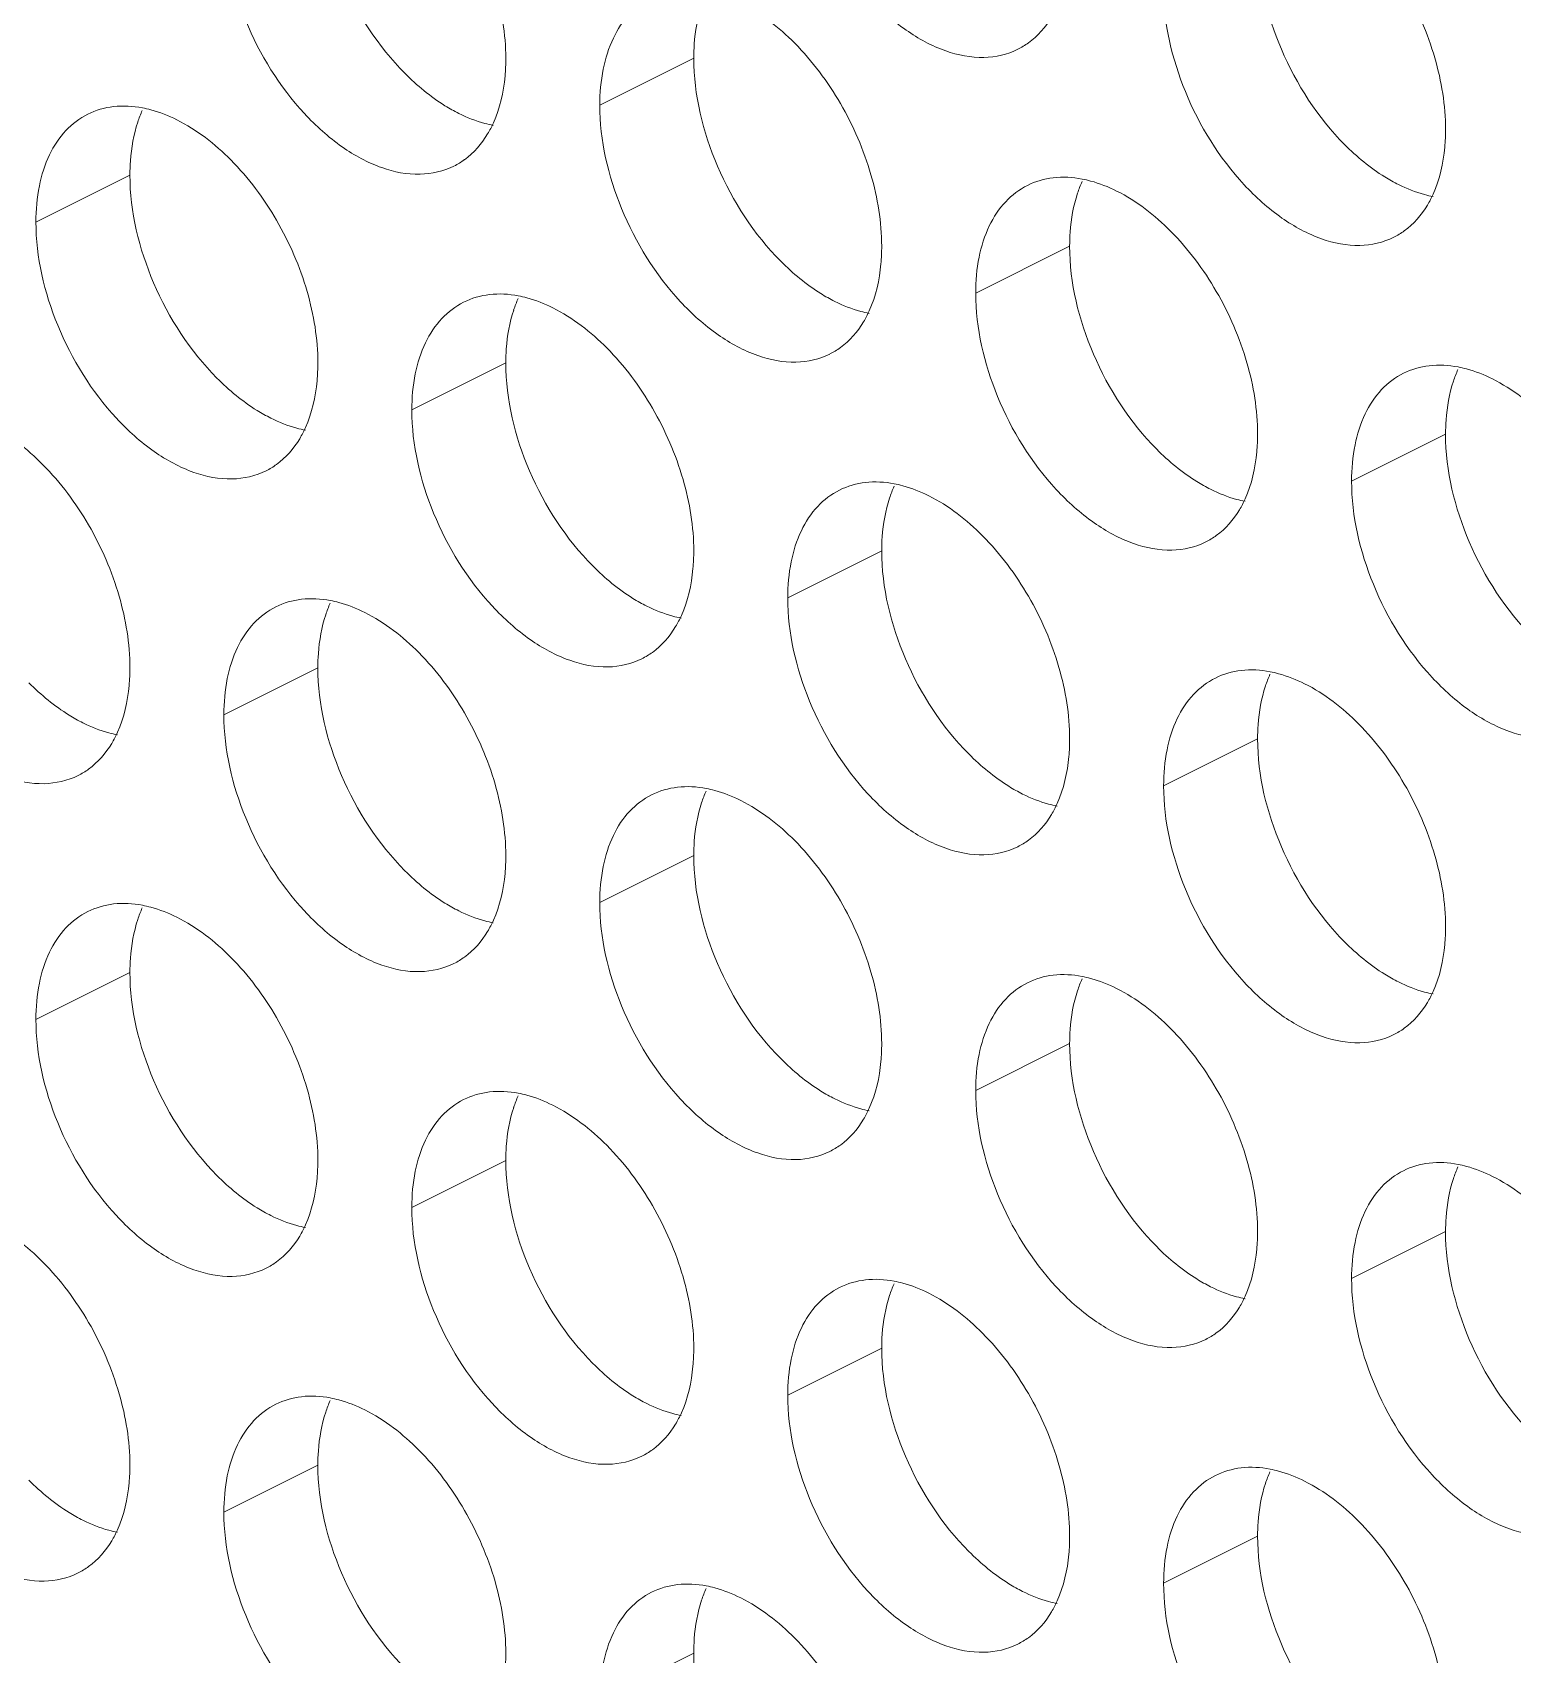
# Model space of a CAD drawing. Header units: millimetres. Extents: x 0 to 2524, y 0 to 1785.
# Drawn here: x 1824.37 to 1833.28, y 891.51 to 901.27 of the extents above; entities that cross this region are included whole.
import ezdxf

# ---------------------------------------------------------------- set-up
doc = ezdxf.new("R2010")
doc.units = ezdxf.units.MM
doc.header["$LTSCALE"] = 0.1
doc.layers.add('标注', color=251, linetype='Continuous', lineweight=9)

msp = doc.modelspace()

# ---------------------------------------------------------------- linework, layer by layer
at = {"layer": '标注'}
for p, q in [((1828.347, 901.1172), (1827.7813, 900.8344)), ((1824.9529, 900.4143), (1824.3872, 900.1314)), ((1830.6097, 899.9858), (1830.0441, 899.703)), ((1827.2156, 899.2829), (1826.6499, 899)), ((1832.8725, 898.8545), (1832.3068, 898.5716)), ((1829.4784, 898.1515), (1828.9127, 897.8687)), ((1826.0843, 897.4486), (1825.5186, 897.1657)), ((1831.7411, 897.0201), (1831.1754, 896.7373)), ((1828.347, 896.3172), (1827.7813, 896.0344)), ((1824.9529, 895.6143), (1824.3872, 895.3314)), ((1830.6097, 895.1858), (1830.0441, 894.903)), ((1827.2156, 894.4829), (1826.6499, 894.2)), ((1832.8725, 894.0545), (1832.3068, 893.7716)), ((1829.4784, 893.3515), (1828.9127, 893.0687)), ((1826.0843, 892.6486), (1825.5186, 892.3657)), ((1831.7411, 892.2201), (1831.1754, 891.9373)), ((1828.347, 891.5172), (1827.7813, 891.2344))]:
    msp.add_line(p, q, dxfattribs=at)
for centre, radius, start, end in [((1830.0954, 901.5767), 0.4532, 296.52559, 305.90341), ((1825.6974, 900.5032), 0.734, 155.87957, 161.78032), ((1826.7013, 900.8738), 0.4532, 296.52559, 305.90341), ((1831.3543, 900.0748), 0.734, 155.87957, 161.78032), ((1832.3582, 900.4453), 0.4532, 296.52559, 305.90341), ((1827.9601, 899.3718), 0.734, 155.87957, 161.78032), ((1828.9641, 899.7424), 0.4532, 296.52559, 305.90341), ((1833.617, 898.9434), 0.734, 155.87957, 161.78032), ((1825.5699, 899.0394), 0.4532, 296.52559, 305.90341), ((1830.2229, 898.2404), 0.734, 155.87957, 161.78032), ((1831.2268, 898.611), 0.4532, 296.52559, 305.90341), ((1826.8288, 897.5375), 0.734, 155.87957, 161.78032), ((1827.8327, 897.9081), 0.4532, 296.52559, 305.90341), ((1832.4856, 897.1091), 0.734, 155.87957, 161.78032), ((1824.4386, 897.2051), 0.4532, 296.52559, 305.90341), ((1829.0915, 896.4061), 0.734, 155.87957, 161.78032), ((1830.0954, 896.7767), 0.4532, 296.52559, 305.90341), ((1825.6974, 895.7032), 0.734, 155.87957, 161.78032), ((1826.7013, 896.0738), 0.4532, 296.52559, 305.90341), ((1831.3543, 895.2748), 0.734, 155.87957, 161.78032), ((1832.3582, 895.6453), 0.4532, 296.52559, 305.90341), ((1827.9601, 894.5718), 0.734, 155.87957, 161.78032), ((1828.9641, 894.9424), 0.4532, 296.52559, 305.90341), ((1833.617, 894.1434), 0.734, 155.87957, 161.78032), ((1825.5699, 894.2394), 0.4532, 296.52559, 305.90341), ((1830.2229, 893.4404), 0.734, 155.87957, 161.78032), ((1831.2268, 893.811), 0.4532, 296.52559, 305.90341), ((1826.8288, 892.7375), 0.734, 155.87957, 161.78032), ((1827.8327, 893.1081), 0.4532, 296.52559, 305.90341), ((1832.4856, 892.3091), 0.734, 155.87957, 161.78032), ((1824.4386, 892.4051), 0.4532, 296.52559, 305.90341), ((1829.0915, 891.6061), 0.734, 155.87957, 161.78032), ((1830.0954, 891.9767), 0.4532, 296.52559, 305.90341)]:
    msp.add_arc(centre, radius, start, end, dxfattribs=at)
for points, knots in [([(1830.2978, 901.1712), (1830.2352, 901.1399), (1830.0853, 901.106), (1829.8475, 901.1537), (1829.6091, 901.2844), (1829.3013, 901.5619), (1829.0153, 902.0246), (1828.9127, 902.457), (1828.9127, 902.6687)], [0, 0, 0, 0, 0.090718, 0.191742, 0.308104, 0.439279, 0.725532, 1, 1, 1, 1]), ([(1826.3671, 902.5807), (1826.4877, 902.5204), (1826.7183, 902.34), (1826.9845, 901.982), (1827.1656, 901.5632), (1827.2156, 901.2621), (1827.2156, 901.1172)], [0, 0, 0, 0, 0.229676, 0.488215, 0.753207, 1, 1, 1, 1]), ([(1826.6081, 901.0265), (1826.4465, 901.1893), (1826.1955, 901.5765), (1826.0843, 902.0271), (1826.0843, 902.2486)], [0, 0, 0, 0, 0.508684, 1, 1, 1, 1]), ([(1832.024, 902.1523), (1832.1446, 902.0919), (1832.3751, 901.9116), (1832.6413, 901.5535), (1832.8225, 901.1348), (1832.8725, 900.8337), (1832.8725, 900.6888)], [0, 0, 0, 0, 0.229676, 0.488215, 0.753207, 1, 1, 1, 1]), ([(1826.9037, 900.4682), (1826.8411, 900.437), (1826.6912, 900.403), (1826.4534, 900.4508), (1826.215, 900.5814), (1825.9072, 900.859), (1825.6212, 901.3217), (1825.5186, 901.7541), (1825.5186, 901.9657)], [0, 0, 0, 0, 0.090718, 0.191742, 0.308104, 0.439279, 0.725532, 1, 1, 1, 1]), ([(1832.2649, 900.5981), (1832.1034, 900.7609), (1831.8524, 901.148), (1831.7411, 901.5986), (1831.7411, 901.8201)], [0, 0, 0, 0, 0.508684, 1, 1, 1, 1]), ([(1827.7813, 900.8344), (1827.7813, 900.9072), (1827.7933, 901.0461), (1827.8524, 901.2363), (1827.9517, 901.3885), (1828.0443, 901.4589), (1828.0932, 901.4833)], [0, 0, 0, 0, 0.289235, 0.54966, 0.782932, 1, 1, 1, 1]), ([(1828.6298, 901.4493), (1828.7505, 901.389), (1828.981, 901.2086), (1829.2472, 900.8506), (1829.4284, 900.4319), (1829.4784, 900.1308), (1829.4784, 899.9858)], [0, 0, 0, 0, 0.229676, 0.488215, 0.753207, 1, 1, 1, 1]), ([(1832.5606, 900.0398), (1832.498, 900.0086), (1832.348, 899.9746), (1832.1103, 900.0224), (1831.8718, 900.153), (1831.5641, 900.4305), (1831.278, 900.8932), (1831.1754, 901.3257), (1831.1754, 901.5373)], [0, 0, 0, 0, 0.090718, 0.191742, 0.308104, 0.439279, 0.725532, 1, 1, 1, 1]), ([(1828.347, 901.1172), (1828.347, 901.1456), (1828.3507, 901.2531), (1828.3695, 901.3605), (1828.3943, 901.4356)], [0, 0, 0, 0, 0.264225, 1, 1, 1, 1]), ([(1830.5351, 901.4313), (1830.5248, 901.4084), (1830.4816, 901.3244), (1830.4174, 901.2503), (1830.3612, 901.2096)], [0, 0, 0, 0, 0.265525, 1, 1, 1, 1]), ([(1827.2156, 901.1172), (1827.2156, 901.0816), (1827.2099, 900.9493), (1827.1807, 900.8167), (1827.141, 900.7283)], [0, 0, 0, 0, 0.268874, 1, 1, 1, 1]), ([(1828.8708, 899.8952), (1828.7092, 900.0579), (1828.4582, 900.4451), (1828.347, 900.8957), (1828.347, 901.1172)], [0, 0, 0, 0, 0.508684, 1, 1, 1, 1]), ([(1826.9328, 900.7851), (1826.9044, 900.7993), (1826.7864, 900.8658), (1826.6809, 900.9531), (1826.6081, 901.0265)], [0, 0, 0, 0, 0.235002, 1, 1, 1, 1]), ([(1824.3872, 900.1314), (1824.3872, 900.2043), (1824.3992, 900.3432), (1824.4582, 900.5334), (1824.5576, 900.6856), (1824.6502, 900.756), (1824.6991, 900.7804)], [0, 0, 0, 0, 0.289235, 0.54966, 0.782932, 1, 1, 1, 1]), ([(1824.6991, 900.7804), (1824.7474, 900.8045), (1824.8575, 900.8363), (1824.9712, 900.8294), (1825.028, 900.8186)], [0, 0, 0, 0, 0.482538, 1, 1, 1, 1]), ([(1825.028, 900.8186), (1825.0453, 900.8153), (1825.1168, 900.7987), (1825.1857, 900.7714), (1825.2357, 900.7464)], [0, 0, 0, 0, 0.238696, 1, 1, 1, 1]), ([(1827.1405, 900.7129), (1827.1233, 900.7162), (1827.0517, 900.7328), (1826.9828, 900.7601), (1826.9328, 900.7851)], [0, 0, 0, 0, 0.238696, 1, 1, 1, 1]), ([(1829.1665, 899.3368), (1829.1039, 899.3056), (1828.9539, 899.2716), (1828.7161, 899.3194), (1828.4777, 899.45), (1828.1699, 899.7276), (1827.8839, 900.1903), (1827.7813, 900.6227), (1827.7813, 900.8344)], [0, 0, 0, 0, 0.090718, 0.191742, 0.308104, 0.439279, 0.725532, 1, 1, 1, 1]), ([(1824.9529, 900.4143), (1824.9529, 900.4427), (1824.9566, 900.5501), (1824.9754, 900.6575), (1825.0002, 900.7327)], [0, 0, 0, 0, 0.264225, 1, 1, 1, 1]), ([(1825.2357, 900.7464), (1825.3564, 900.6861), (1825.5869, 900.5057), (1825.8531, 900.1476), (1826.0342, 899.7289), (1826.0843, 899.4278), (1826.0843, 899.2829)], [0, 0, 0, 0, 0.229676, 0.488215, 0.753207, 1, 1, 1, 1]), ([(1827.141, 900.7283), (1827.1307, 900.7054), (1827.0875, 900.6215), (1827.0233, 900.5473), (1826.9671, 900.5066)], [0, 0, 0, 0, 0.265525, 1, 1, 1, 1]), ([(1832.8725, 900.6888), (1832.8725, 900.6531), (1832.8668, 900.5209), (1832.8376, 900.3883), (1832.7979, 900.2999)], [0, 0, 0, 0, 0.268874, 1, 1, 1, 1]), ([(1832.5896, 900.3567), (1832.5612, 900.3709), (1832.4433, 900.4374), (1832.3378, 900.5247), (1832.2649, 900.5981)], [0, 0, 0, 0, 0.235002, 1, 1, 1, 1]), ([(1825.4767, 899.1922), (1825.3151, 899.355), (1825.0641, 899.7422), (1824.9529, 900.1927), (1824.9529, 900.4143)], [0, 0, 0, 0, 0.508684, 1, 1, 1, 1]), ([(1830.356, 900.352), (1830.4043, 900.3761), (1830.5144, 900.4078), (1830.628, 900.401), (1830.6849, 900.3901)], [0, 0, 0, 0, 0.482538, 1, 1, 1, 1]), ([(1830.6849, 900.3901), (1830.7021, 900.3868), (1830.7737, 900.3702), (1830.8426, 900.343), (1830.8926, 900.318)], [0, 0, 0, 0, 0.238696, 1, 1, 1, 1]), ([(1830.0441, 899.703), (1830.0441, 899.7758), (1830.0561, 899.9148), (1830.1151, 900.1049), (1830.2145, 900.2572), (1830.307, 900.3276), (1830.356, 900.352)], [0, 0, 0, 0, 0.289235, 0.54966, 0.782932, 1, 1, 1, 1]), ([(1830.6097, 899.9858), (1830.6097, 900.0142), (1830.6134, 900.1217), (1830.6322, 900.2291), (1830.6571, 900.3042)], [0, 0, 0, 0, 0.264225, 1, 1, 1, 1]), ([(1830.8926, 900.318), (1831.0132, 900.2576), (1831.2438, 900.0773), (1831.51, 899.7192), (1831.6911, 899.3005), (1831.7411, 898.9994), (1831.7411, 898.8545)], [0, 0, 0, 0, 0.229676, 0.488215, 0.753207, 1, 1, 1, 1]), ([(1832.7973, 900.2845), (1832.7801, 900.2878), (1832.7085, 900.3044), (1832.6396, 900.3317), (1832.5896, 900.3567)], [0, 0, 0, 0, 0.238696, 1, 1, 1, 1]), ([(1832.7979, 900.2999), (1832.7876, 900.277), (1832.7443, 900.193), (1832.6802, 900.1189), (1832.624, 900.0782)], [0, 0, 0, 0, 0.265525, 1, 1, 1, 1]), ([(1825.7724, 898.6339), (1825.7098, 898.6027), (1825.5598, 898.5687), (1825.322, 898.6165), (1825.0836, 898.7471), (1824.7758, 899.0247), (1824.4898, 899.4874), (1824.3872, 899.9198), (1824.3872, 900.1314)], [0, 0, 0, 0, 0.090718, 0.191742, 0.308104, 0.439279, 0.725532, 1, 1, 1, 1]), ([(1829.4784, 899.9858), (1829.4784, 899.9502), (1829.4727, 899.818), (1829.4435, 899.6853), (1829.4037, 899.597)], [0, 0, 0, 0, 0.268874, 1, 1, 1, 1]), ([(1831.1336, 898.7638), (1830.972, 898.9266), (1830.721, 899.3137), (1830.6097, 899.7643), (1830.6097, 899.9858)], [0, 0, 0, 0, 0.508684, 1, 1, 1, 1]), ([(1829.1955, 899.6537), (1829.1671, 899.6679), (1829.0492, 899.7344), (1828.9437, 899.8218), (1828.8708, 899.8952)], [0, 0, 0, 0, 0.235002, 1, 1, 1, 1]), ([(1826.9618, 899.649), (1827.0102, 899.6731), (1827.1202, 899.7049), (1827.2339, 899.6981), (1827.2908, 899.6872)], [0, 0, 0, 0, 0.482538, 1, 1, 1, 1]), ([(1827.2908, 899.6872), (1827.308, 899.6839), (1827.3796, 899.6673), (1827.4485, 899.64), (1827.4985, 899.615)], [0, 0, 0, 0, 0.238696, 1, 1, 1, 1]), ([(1831.4292, 898.2055), (1831.3666, 898.1742), (1831.2167, 898.1403), (1830.9789, 898.188), (1830.7405, 898.3187), (1830.4327, 898.5962), (1830.1467, 899.0589), (1830.0441, 899.4913), (1830.0441, 899.703)], [0, 0, 0, 0, 0.090718, 0.191742, 0.308104, 0.439279, 0.725532, 1, 1, 1, 1]), ([(1826.6499, 899), (1826.6499, 899.0729), (1826.662, 899.2118), (1826.721, 899.402), (1826.8204, 899.5542), (1826.9129, 899.6246), (1826.9618, 899.649)], [0, 0, 0, 0, 0.289235, 0.54966, 0.782932, 1, 1, 1, 1]), ([(1827.2156, 899.2829), (1827.2156, 899.3113), (1827.2193, 899.4188), (1827.2381, 899.5262), (1827.263, 899.6013)], [0, 0, 0, 0, 0.264225, 1, 1, 1, 1]), ([(1827.4985, 899.615), (1827.6191, 899.5547), (1827.8497, 899.3743), (1828.1159, 899.0163), (1828.297, 898.5975), (1828.347, 898.2965), (1828.347, 898.1515)], [0, 0, 0, 0, 0.229676, 0.488215, 0.753207, 1, 1, 1, 1]), ([(1829.4032, 899.5815), (1829.386, 899.5848), (1829.3144, 899.6014), (1829.2455, 899.6287), (1829.1955, 899.6537)], [0, 0, 0, 0, 0.238696, 1, 1, 1, 1]), ([(1829.4037, 899.597), (1829.3935, 899.5741), (1829.3502, 899.4901), (1829.2861, 899.416), (1829.2298, 899.3752)], [0, 0, 0, 0, 0.265525, 1, 1, 1, 1]), ([(1826.0843, 899.2829), (1826.0843, 899.2473), (1826.0786, 899.115), (1826.0493, 898.9824), (1826.0096, 898.894)], [0, 0, 0, 0, 0.268874, 1, 1, 1, 1]), ([(1827.7394, 898.0609), (1827.5779, 898.2236), (1827.3269, 898.6108), (1827.2156, 899.0614), (1827.2156, 899.2829)], [0, 0, 0, 0, 0.508684, 1, 1, 1, 1]), ([(1832.3068, 898.5716), (1832.3068, 898.6445), (1832.3188, 898.7834), (1832.3778, 898.9736), (1832.4772, 899.1258), (1832.5698, 899.1962), (1832.6187, 899.2206)], [0, 0, 0, 0, 0.289235, 0.54966, 0.782932, 1, 1, 1, 1]), ([(1832.6187, 899.2206), (1832.667, 899.2447), (1832.7771, 899.2765), (1832.8908, 899.2696), (1832.9476, 899.2588)], [0, 0, 0, 0, 0.482538, 1, 1, 1, 1]), ([(1832.9476, 899.2588), (1832.9648, 899.2555), (1833.0364, 899.2389), (1833.1053, 899.2116), (1833.1553, 899.1866)], [0, 0, 0, 0, 0.238696, 1, 1, 1, 1]), ([(1825.8014, 898.9508), (1825.773, 898.965), (1825.6551, 899.0315), (1825.5496, 899.1188), (1825.4767, 899.1922)], [0, 0, 0, 0, 0.235002, 1, 1, 1, 1]), ([(1832.8725, 898.8545), (1832.8725, 898.8829), (1832.8762, 898.9903), (1832.895, 899.0977), (1832.9198, 899.1729)], [0, 0, 0, 0, 0.264225, 1, 1, 1, 1]), ([(1833.1553, 899.1866), (1833.276, 899.1263), (1833.5065, 898.9459), (1833.7727, 898.5878), (1833.9538, 898.1691), (1834.0039, 897.868), (1834.0039, 897.7231)], [0, 0, 0, 0, 0.229676, 0.488215, 0.753207, 1, 1, 1, 1]), ([(1824.1044, 898.9121), (1824.225, 898.8517), (1824.4555, 898.6714), (1824.7217, 898.3133), (1824.9029, 897.8946), (1824.9529, 897.5935), (1824.9529, 897.4486)], [0, 0, 0, 0, 0.229676, 0.488215, 0.753207, 1, 1, 1, 1]), ([(1826.0091, 898.8786), (1825.9919, 898.8819), (1825.9203, 898.8985), (1825.8514, 898.9258), (1825.8014, 898.9508)], [0, 0, 0, 0, 0.238696, 1, 1, 1, 1]), ([(1828.0351, 897.5025), (1827.9725, 897.4713), (1827.8226, 897.4373), (1827.5848, 897.4851), (1827.3464, 897.6157), (1827.0386, 897.8933), (1826.7525, 898.356), (1826.6499, 898.7884), (1826.6499, 899)], [0, 0, 0, 0, 0.090718, 0.191742, 0.308104, 0.439279, 0.725532, 1, 1, 1, 1]), ([(1826.0096, 898.894), (1825.9994, 898.8711), (1825.9561, 898.7871), (1825.892, 898.713), (1825.8357, 898.6723)], [0, 0, 0, 0, 0.265525, 1, 1, 1, 1]), ([(1831.7411, 898.8545), (1831.7411, 898.8188), (1831.7354, 898.6866), (1831.7062, 898.554), (1831.6665, 898.4656)], [0, 0, 0, 0, 0.268874, 1, 1, 1, 1]), ([(1833.3963, 897.6324), (1833.2347, 897.7952), (1832.9837, 898.1824), (1832.8725, 898.6329), (1832.8725, 898.8545)], [0, 0, 0, 0, 0.508684, 1, 1, 1, 1]), ([(1831.4583, 898.5223), (1831.4298, 898.5365), (1831.3119, 898.6031), (1831.2064, 898.6904), (1831.1336, 898.7638)], [0, 0, 0, 0, 0.235002, 1, 1, 1, 1]), ([(1828.9127, 897.8687), (1828.9127, 897.9415), (1828.9247, 898.0805), (1828.9837, 898.2706), (1829.0831, 898.4228), (1829.1757, 898.4933), (1829.2246, 898.5177)], [0, 0, 0, 0, 0.289235, 0.54966, 0.782932, 1, 1, 1, 1]), ([(1829.2246, 898.5177), (1829.2729, 898.5418), (1829.383, 898.5735), (1829.4966, 898.5667), (1829.5535, 898.5558)], [0, 0, 0, 0, 0.482538, 1, 1, 1, 1]), ([(1829.5535, 898.5558), (1829.5707, 898.5525), (1829.6423, 898.5359), (1829.7112, 898.5086), (1829.7612, 898.4836)], [0, 0, 0, 0, 0.238696, 1, 1, 1, 1]), ([(1831.666, 898.4502), (1831.6487, 898.4534), (1831.5772, 898.4701), (1831.5083, 898.4973), (1831.4583, 898.5223)], [0, 0, 0, 0, 0.238696, 1, 1, 1, 1]), ([(1833.692, 897.0741), (1833.6294, 897.0429), (1833.4794, 897.0089), (1833.2416, 897.0567), (1833.0032, 897.1873), (1832.6954, 897.4649), (1832.4094, 897.9276), (1832.3068, 898.36), (1832.3068, 898.5716)], [0, 0, 0, 0, 0.090718, 0.191742, 0.308104, 0.439279, 0.725532, 1, 1, 1, 1]), ([(1829.4784, 898.1515), (1829.4784, 898.1799), (1829.4821, 898.2874), (1829.5009, 898.3948), (1829.5257, 898.4699)], [0, 0, 0, 0, 0.264225, 1, 1, 1, 1]), ([(1829.7612, 898.4836), (1829.8819, 898.4233), (1830.1124, 898.243), (1830.3786, 897.8849), (1830.5597, 897.4662), (1830.6097, 897.1651), (1830.6097, 897.0201)], [0, 0, 0, 0, 0.229676, 0.488215, 0.753207, 1, 1, 1, 1]), ([(1831.6665, 898.4656), (1831.6562, 898.4427), (1831.6129, 898.3587), (1831.5488, 898.2846), (1831.4926, 898.2439)], [0, 0, 0, 0, 0.265525, 1, 1, 1, 1]), ([(1824.641, 896.7996), (1824.5784, 896.7684), (1824.4285, 896.7344), (1824.1907, 896.7822), (1823.9522, 896.9128), (1823.6445, 897.1903), (1823.3584, 897.653), (1823.2558, 898.0854), (1823.2558, 898.2971)], [0, 0, 0, 0, 0.090718, 0.191742, 0.308104, 0.439279, 0.725532, 1, 1, 1, 1]), ([(1828.347, 898.1515), (1828.347, 898.1159), (1828.3413, 897.9836), (1828.3121, 897.851), (1828.2724, 897.7626)], [0, 0, 0, 0, 0.268874, 1, 1, 1, 1]), ([(1830.0022, 896.9295), (1829.8406, 897.0923), (1829.5896, 897.4794), (1829.4784, 897.93), (1829.4784, 898.1515)], [0, 0, 0, 0, 0.508684, 1, 1, 1, 1]), ([(1828.0642, 897.8194), (1828.0357, 897.8336), (1827.9178, 897.9001), (1827.8123, 897.9874), (1827.7394, 898.0609)], [0, 0, 0, 0, 0.235002, 1, 1, 1, 1]), ([(1825.8305, 897.8147), (1825.8788, 897.8388), (1825.9889, 897.8706), (1826.1025, 897.8638), (1826.1594, 897.8529)], [0, 0, 0, 0, 0.482538, 1, 1, 1, 1]), ([(1826.1594, 897.8529), (1826.1766, 897.8496), (1826.2482, 897.833), (1826.3171, 897.8057), (1826.3671, 897.7807)], [0, 0, 0, 0, 0.238696, 1, 1, 1, 1]), ([(1830.2978, 896.3712), (1830.2352, 896.3399), (1830.0853, 896.306), (1829.8475, 896.3537), (1829.6091, 896.4844), (1829.3013, 896.7619), (1829.0153, 897.2246), (1828.9127, 897.657), (1828.9127, 897.8687)], [0, 0, 0, 0, 0.090718, 0.191742, 0.308104, 0.439279, 0.725532, 1, 1, 1, 1]), ([(1825.5186, 897.1657), (1825.5186, 897.2386), (1825.5306, 897.3775), (1825.5896, 897.5677), (1825.689, 897.7199), (1825.7815, 897.7903), (1825.8305, 897.8147)], [0, 0, 0, 0, 0.289235, 0.54966, 0.782932, 1, 1, 1, 1]), ([(1826.0843, 897.4486), (1826.0843, 897.477), (1826.088, 897.5844), (1826.1068, 897.6919), (1826.1316, 897.767)], [0, 0, 0, 0, 0.264225, 1, 1, 1, 1]), ([(1826.3671, 897.7807), (1826.4877, 897.7204), (1826.7183, 897.54), (1826.9845, 897.182), (1827.1656, 896.7632), (1827.2156, 896.4621), (1827.2156, 896.3172)], [0, 0, 0, 0, 0.229676, 0.488215, 0.753207, 1, 1, 1, 1]), ([(1828.2719, 897.7472), (1828.2546, 897.7505), (1828.1831, 897.7671), (1828.1142, 897.7944), (1828.0642, 897.8194)], [0, 0, 0, 0, 0.238696, 1, 1, 1, 1]), ([(1828.2724, 897.7626), (1828.2621, 897.7398), (1828.2188, 897.6558), (1828.1547, 897.5816), (1828.0985, 897.5409)], [0, 0, 0, 0, 0.265525, 1, 1, 1, 1]), ([(1824.9529, 897.4486), (1824.9529, 897.4129), (1824.9472, 897.2807), (1824.918, 897.1481), (1824.8783, 897.0597)], [0, 0, 0, 0, 0.268874, 1, 1, 1, 1]), ([(1826.6081, 896.2265), (1826.4465, 896.3893), (1826.1955, 896.7765), (1826.0843, 897.2271), (1826.0843, 897.4486)], [0, 0, 0, 0, 0.508684, 1, 1, 1, 1]), ([(1824.67, 897.1164), (1824.6416, 897.1307), (1824.5237, 897.1972), (1824.4182, 897.2845), (1824.3453, 897.3579)], [0, 0, 0, 0, 0.235002, 1, 1, 1, 1]), ([(1831.1754, 896.7373), (1831.1754, 896.8102), (1831.1874, 896.9491), (1831.2465, 897.1393), (1831.3458, 897.2915), (1831.4384, 897.3619), (1831.4873, 897.3863)], [0, 0, 0, 0, 0.289235, 0.54966, 0.782932, 1, 1, 1, 1]), ([(1831.4873, 897.3863), (1831.5356, 897.4104), (1831.6457, 897.4421), (1831.7594, 897.4353), (1831.8163, 897.4245)], [0, 0, 0, 0, 0.482538, 1, 1, 1, 1]), ([(1831.8163, 897.4245), (1831.8335, 897.4212), (1831.905, 897.4045), (1831.974, 897.3773), (1832.024, 897.3523)], [0, 0, 0, 0, 0.238696, 1, 1, 1, 1]), ([(1832.024, 897.3523), (1832.1446, 897.2919), (1832.3751, 897.1116), (1832.6413, 896.7535), (1832.8225, 896.3348), (1832.8725, 896.0337), (1832.8725, 895.8888)], [0, 0, 0, 0, 0.229676, 0.488215, 0.753207, 1, 1, 1, 1]), ([(1831.7411, 897.0201), (1831.7411, 897.0486), (1831.7448, 897.156), (1831.7636, 897.2634), (1831.7884, 897.3386)], [0, 0, 0, 0, 0.264225, 1, 1, 1, 1]), ([(1826.9037, 895.6682), (1826.8411, 895.637), (1826.6912, 895.603), (1826.4534, 895.6508), (1826.215, 895.7814), (1825.9072, 896.059), (1825.6212, 896.5217), (1825.5186, 896.9541), (1825.5186, 897.1657)], [0, 0, 0, 0, 0.090718, 0.191742, 0.308104, 0.439279, 0.725532, 1, 1, 1, 1]), ([(1824.8777, 897.0443), (1824.8605, 897.0476), (1824.789, 897.0642), (1824.72, 897.0914), (1824.67, 897.1164)], [0, 0, 0, 0, 0.238696, 1, 1, 1, 1]), ([(1824.8783, 897.0597), (1824.868, 897.0368), (1824.8247, 896.9528), (1824.7606, 896.8787), (1824.7044, 896.838)], [0, 0, 0, 0, 0.265525, 1, 1, 1, 1]), ([(1830.6097, 897.0201), (1830.6097, 896.9845), (1830.6041, 896.8523), (1830.5748, 896.7196), (1830.5351, 896.6313)], [0, 0, 0, 0, 0.268874, 1, 1, 1, 1]), ([(1832.2649, 895.7981), (1832.1034, 895.9609), (1831.8524, 896.348), (1831.7411, 896.7986), (1831.7411, 897.0201)], [0, 0, 0, 0, 0.508684, 1, 1, 1, 1]), ([(1830.3269, 896.688), (1830.2985, 896.7022), (1830.1806, 896.7687), (1830.0751, 896.8561), (1830.0022, 896.9295)], [0, 0, 0, 0, 0.235002, 1, 1, 1, 1]), ([(1827.7813, 896.0344), (1827.7813, 896.1072), (1827.7933, 896.2461), (1827.8524, 896.4363), (1827.9517, 896.5885), (1828.0443, 896.6589), (1828.0932, 896.6833)], [0, 0, 0, 0, 0.289235, 0.54966, 0.782932, 1, 1, 1, 1]), ([(1828.0932, 896.6833), (1828.1415, 896.7074), (1828.2516, 896.7392), (1828.3653, 896.7324), (1828.4221, 896.7215)], [0, 0, 0, 0, 0.482538, 1, 1, 1, 1]), ([(1828.4221, 896.7215), (1828.4394, 896.7182), (1828.5109, 896.7016), (1828.5798, 896.6743), (1828.6298, 896.6493)], [0, 0, 0, 0, 0.238696, 1, 1, 1, 1]), ([(1830.5346, 896.6158), (1830.5174, 896.6191), (1830.4458, 896.6358), (1830.3769, 896.663), (1830.3269, 896.688)], [0, 0, 0, 0, 0.238696, 1, 1, 1, 1]), ([(1832.5606, 895.2398), (1832.498, 895.2086), (1832.348, 895.1746), (1832.1103, 895.2224), (1831.8718, 895.353), (1831.5641, 895.6305), (1831.278, 896.0932), (1831.1754, 896.5257), (1831.1754, 896.7373)], [0, 0, 0, 0, 0.090718, 0.191742, 0.308104, 0.439279, 0.725532, 1, 1, 1, 1]), ([(1828.347, 896.3172), (1828.347, 896.3456), (1828.3507, 896.4531), (1828.3695, 896.5605), (1828.3943, 896.6356)], [0, 0, 0, 0, 0.264225, 1, 1, 1, 1]), ([(1828.6298, 896.6493), (1828.7505, 896.589), (1828.981, 896.4086), (1829.2472, 896.0506), (1829.4284, 895.6319), (1829.4784, 895.3308), (1829.4784, 895.1858)], [0, 0, 0, 0, 0.229676, 0.488215, 0.753207, 1, 1, 1, 1]), ([(1830.5351, 896.6313), (1830.5248, 896.6084), (1830.4816, 896.5244), (1830.4174, 896.4503), (1830.3612, 896.4096)], [0, 0, 0, 0, 0.265525, 1, 1, 1, 1]), ([(1827.2156, 896.3172), (1827.2156, 896.2816), (1827.2099, 896.1493), (1827.1807, 896.0167), (1827.141, 895.9283)], [0, 0, 0, 0, 0.268874, 1, 1, 1, 1]), ([(1828.8708, 895.0952), (1828.7092, 895.2579), (1828.4582, 895.6451), (1828.347, 896.0957), (1828.347, 896.3172)], [0, 0, 0, 0, 0.508684, 1, 1, 1, 1]), ([(1826.9328, 895.9851), (1826.9044, 895.9993), (1826.7864, 896.0658), (1826.6809, 896.1531), (1826.6081, 896.2265)], [0, 0, 0, 0, 0.235002, 1, 1, 1, 1]), ([(1824.3872, 895.3314), (1824.3872, 895.4043), (1824.3992, 895.5432), (1824.4582, 895.7334), (1824.5576, 895.8856), (1824.6502, 895.956), (1824.6991, 895.9804)], [0, 0, 0, 0, 0.289235, 0.54966, 0.782932, 1, 1, 1, 1]), ([(1824.6991, 895.9804), (1824.7474, 896.0045), (1824.8575, 896.0363), (1824.9712, 896.0294), (1825.028, 896.0186)], [0, 0, 0, 0, 0.482538, 1, 1, 1, 1]), ([(1825.028, 896.0186), (1825.0453, 896.0153), (1825.1168, 895.9987), (1825.1857, 895.9714), (1825.2357, 895.9464)], [0, 0, 0, 0, 0.238696, 1, 1, 1, 1]), ([(1827.1405, 895.9129), (1827.1233, 895.9162), (1827.0517, 895.9328), (1826.9828, 895.9601), (1826.9328, 895.9851)], [0, 0, 0, 0, 0.238696, 1, 1, 1, 1]), ([(1829.1665, 894.5368), (1829.1039, 894.5056), (1828.9539, 894.4716), (1828.7161, 894.5194), (1828.4777, 894.65), (1828.1699, 894.9276), (1827.8839, 895.3903), (1827.7813, 895.8227), (1827.7813, 896.0344)], [0, 0, 0, 0, 0.090718, 0.191742, 0.308104, 0.439279, 0.725532, 1, 1, 1, 1]), ([(1824.9529, 895.6143), (1824.9529, 895.6427), (1824.9566, 895.7501), (1824.9754, 895.8575), (1825.0002, 895.9327)], [0, 0, 0, 0, 0.264225, 1, 1, 1, 1]), ([(1825.2357, 895.9464), (1825.3564, 895.8861), (1825.5869, 895.7057), (1825.8531, 895.3476), (1826.0342, 894.9289), (1826.0843, 894.6278), (1826.0843, 894.4829)], [0, 0, 0, 0, 0.229676, 0.488215, 0.753207, 1, 1, 1, 1]), ([(1827.141, 895.9283), (1827.1307, 895.9054), (1827.0875, 895.8215), (1827.0233, 895.7473), (1826.9671, 895.7066)], [0, 0, 0, 0, 0.265525, 1, 1, 1, 1]), ([(1832.8725, 895.8888), (1832.8725, 895.8531), (1832.8668, 895.7209), (1832.8376, 895.5883), (1832.7979, 895.4999)], [0, 0, 0, 0, 0.268874, 1, 1, 1, 1]), ([(1832.5896, 895.5567), (1832.5612, 895.5709), (1832.4433, 895.6374), (1832.3378, 895.7247), (1832.2649, 895.7981)], [0, 0, 0, 0, 0.235002, 1, 1, 1, 1]), ([(1825.4767, 894.3922), (1825.3151, 894.555), (1825.0641, 894.9422), (1824.9529, 895.3927), (1824.9529, 895.6143)], [0, 0, 0, 0, 0.508684, 1, 1, 1, 1]), ([(1830.356, 895.552), (1830.4043, 895.5761), (1830.5144, 895.6078), (1830.628, 895.601), (1830.6849, 895.5901)], [0, 0, 0, 0, 0.482538, 1, 1, 1, 1]), ([(1830.6849, 895.5901), (1830.7021, 895.5868), (1830.7737, 895.5702), (1830.8426, 895.543), (1830.8926, 895.518)], [0, 0, 0, 0, 0.238696, 1, 1, 1, 1]), ([(1830.0441, 894.903), (1830.0441, 894.9758), (1830.0561, 895.1148), (1830.1151, 895.3049), (1830.2145, 895.4572), (1830.307, 895.5276), (1830.356, 895.552)], [0, 0, 0, 0, 0.289235, 0.54966, 0.782932, 1, 1, 1, 1]), ([(1830.6097, 895.1858), (1830.6097, 895.2142), (1830.6134, 895.3217), (1830.6322, 895.4291), (1830.6571, 895.5042)], [0, 0, 0, 0, 0.264225, 1, 1, 1, 1]), ([(1830.8926, 895.518), (1831.0132, 895.4576), (1831.2438, 895.2773), (1831.51, 894.9192), (1831.6911, 894.5005), (1831.7411, 894.1994), (1831.7411, 894.0545)], [0, 0, 0, 0, 0.229676, 0.488215, 0.753207, 1, 1, 1, 1]), ([(1832.7973, 895.4845), (1832.7801, 895.4878), (1832.7085, 895.5044), (1832.6396, 895.5317), (1832.5896, 895.5567)], [0, 0, 0, 0, 0.238696, 1, 1, 1, 1]), ([(1832.7979, 895.4999), (1832.7876, 895.477), (1832.7443, 895.393), (1832.6802, 895.3189), (1832.624, 895.2782)], [0, 0, 0, 0, 0.265525, 1, 1, 1, 1]), ([(1825.7724, 893.8339), (1825.7098, 893.8027), (1825.5598, 893.7687), (1825.322, 893.8165), (1825.0836, 893.9471), (1824.7758, 894.2247), (1824.4898, 894.6874), (1824.3872, 895.1198), (1824.3872, 895.3314)], [0, 0, 0, 0, 0.090718, 0.191742, 0.308104, 0.439279, 0.725532, 1, 1, 1, 1]), ([(1829.4784, 895.1858), (1829.4784, 895.1502), (1829.4727, 895.018), (1829.4435, 894.8853), (1829.4037, 894.797)], [0, 0, 0, 0, 0.268874, 1, 1, 1, 1]), ([(1831.1336, 893.9638), (1830.972, 894.1266), (1830.721, 894.5137), (1830.6097, 894.9643), (1830.6097, 895.1858)], [0, 0, 0, 0, 0.508684, 1, 1, 1, 1]), ([(1829.1955, 894.8537), (1829.1671, 894.8679), (1829.0492, 894.9344), (1828.9437, 895.0218), (1828.8708, 895.0952)], [0, 0, 0, 0, 0.235002, 1, 1, 1, 1]), ([(1831.4292, 893.4055), (1831.3666, 893.3742), (1831.2167, 893.3403), (1830.9789, 893.388), (1830.7405, 893.5187), (1830.4327, 893.7962), (1830.1467, 894.2589), (1830.0441, 894.6913), (1830.0441, 894.903)], [0, 0, 0, 0, 0.090718, 0.191742, 0.308104, 0.439279, 0.725532, 1, 1, 1, 1]), ([(1826.6499, 894.2), (1826.6499, 894.2729), (1826.662, 894.4118), (1826.721, 894.602), (1826.8204, 894.7542), (1826.9129, 894.8246), (1826.9618, 894.849)], [0, 0, 0, 0, 0.289235, 0.54966, 0.782932, 1, 1, 1, 1]), ([(1826.9618, 894.849), (1827.0102, 894.8731), (1827.1202, 894.9049), (1827.2339, 894.8981), (1827.2908, 894.8872)], [0, 0, 0, 0, 0.482538, 1, 1, 1, 1]), ([(1827.2908, 894.8872), (1827.308, 894.8839), (1827.3796, 894.8673), (1827.4485, 894.84), (1827.4985, 894.815)], [0, 0, 0, 0, 0.238696, 1, 1, 1, 1]), ([(1827.4985, 894.815), (1827.6191, 894.7547), (1827.8497, 894.5743), (1828.1159, 894.2163), (1828.297, 893.7975), (1828.347, 893.4965), (1828.347, 893.3515)], [0, 0, 0, 0, 0.229676, 0.488215, 0.753207, 1, 1, 1, 1]), ([(1829.4032, 894.7815), (1829.386, 894.7848), (1829.3144, 894.8014), (1829.2455, 894.8287), (1829.1955, 894.8537)], [0, 0, 0, 0, 0.238696, 1, 1, 1, 1]), ([(1827.2156, 894.4829), (1827.2156, 894.5113), (1827.2193, 894.6188), (1827.2381, 894.7262), (1827.263, 894.8013)], [0, 0, 0, 0, 0.264225, 1, 1, 1, 1]), ([(1829.4037, 894.797), (1829.3935, 894.7741), (1829.3502, 894.6901), (1829.2861, 894.616), (1829.2298, 894.5752)], [0, 0, 0, 0, 0.265525, 1, 1, 1, 1]), ([(1826.0843, 894.4829), (1826.0843, 894.4473), (1826.0786, 894.315), (1826.0493, 894.1824), (1826.0096, 894.094)], [0, 0, 0, 0, 0.268874, 1, 1, 1, 1]), ([(1827.7394, 893.2609), (1827.5779, 893.4236), (1827.3269, 893.8108), (1827.2156, 894.2614), (1827.2156, 894.4829)], [0, 0, 0, 0, 0.508684, 1, 1, 1, 1]), ([(1832.3068, 893.7716), (1832.3068, 893.8445), (1832.3188, 893.9834), (1832.3778, 894.1736), (1832.4772, 894.3258), (1832.5698, 894.3962), (1832.6187, 894.4206)], [0, 0, 0, 0, 0.289235, 0.54966, 0.782932, 1, 1, 1, 1]), ([(1832.6187, 894.4206), (1832.667, 894.4447), (1832.7771, 894.4765), (1832.8908, 894.4696), (1832.9476, 894.4588)], [0, 0, 0, 0, 0.482538, 1, 1, 1, 1]), ([(1832.9476, 894.4588), (1832.9648, 894.4555), (1833.0364, 894.4389), (1833.1053, 894.4116), (1833.1553, 894.3866)], [0, 0, 0, 0, 0.238696, 1, 1, 1, 1]), ([(1825.8014, 894.1508), (1825.773, 894.165), (1825.6551, 894.2315), (1825.5496, 894.3188), (1825.4767, 894.3922)], [0, 0, 0, 0, 0.235002, 1, 1, 1, 1]), ([(1832.8725, 894.0545), (1832.8725, 894.0829), (1832.8762, 894.1903), (1832.895, 894.2977), (1832.9198, 894.3729)], [0, 0, 0, 0, 0.264225, 1, 1, 1, 1]), ([(1833.1553, 894.3866), (1833.276, 894.3263), (1833.5065, 894.1459), (1833.7727, 893.7878), (1833.9538, 893.3691), (1834.0039, 893.068), (1834.0039, 892.9231)], [0, 0, 0, 0, 0.229676, 0.488215, 0.753207, 1, 1, 1, 1]), ([(1826.0091, 894.0786), (1825.9919, 894.0819), (1825.9203, 894.0985), (1825.8514, 894.1258), (1825.8014, 894.1508)], [0, 0, 0, 0, 0.238696, 1, 1, 1, 1]), ([(1828.0351, 892.7025), (1827.9725, 892.6713), (1827.8226, 892.6373), (1827.5848, 892.6851), (1827.3464, 892.8157), (1827.0386, 893.0933), (1826.7525, 893.556), (1826.6499, 893.9884), (1826.6499, 894.2)], [0, 0, 0, 0, 0.090718, 0.191742, 0.308104, 0.439279, 0.725532, 1, 1, 1, 1]), ([(1824.1044, 894.1121), (1824.225, 894.0517), (1824.4555, 893.8714), (1824.7217, 893.5133), (1824.9029, 893.0946), (1824.9529, 892.7935), (1824.9529, 892.6486)], [0, 0, 0, 0, 0.229676, 0.488215, 0.753207, 1, 1, 1, 1]), ([(1826.0096, 894.094), (1825.9994, 894.0711), (1825.9561, 893.9871), (1825.892, 893.913), (1825.8357, 893.8723)], [0, 0, 0, 0, 0.265525, 1, 1, 1, 1]), ([(1831.7411, 894.0545), (1831.7411, 894.0188), (1831.7354, 893.8866), (1831.7062, 893.754), (1831.6665, 893.6656)], [0, 0, 0, 0, 0.268874, 1, 1, 1, 1]), ([(1833.3963, 892.8324), (1833.2347, 892.9952), (1832.9837, 893.3824), (1832.8725, 893.8329), (1832.8725, 894.0545)], [0, 0, 0, 0, 0.508684, 1, 1, 1, 1]), ([(1831.4583, 893.7223), (1831.4298, 893.7365), (1831.3119, 893.8031), (1831.2064, 893.8904), (1831.1336, 893.9638)], [0, 0, 0, 0, 0.235002, 1, 1, 1, 1]), ([(1829.2246, 893.7177), (1829.2729, 893.7418), (1829.383, 893.7735), (1829.4966, 893.7667), (1829.5535, 893.7558)], [0, 0, 0, 0, 0.482538, 1, 1, 1, 1]), ([(1829.5535, 893.7558), (1829.5707, 893.7525), (1829.6423, 893.7359), (1829.7112, 893.7086), (1829.7612, 893.6836)], [0, 0, 0, 0, 0.238696, 1, 1, 1, 1]), ([(1833.692, 892.2741), (1833.6294, 892.2429), (1833.4794, 892.2089), (1833.2416, 892.2567), (1833.0032, 892.3873), (1832.6954, 892.6649), (1832.4094, 893.1276), (1832.3068, 893.56), (1832.3068, 893.7716)], [0, 0, 0, 0, 0.090718, 0.191742, 0.308104, 0.439279, 0.725532, 1, 1, 1, 1]), ([(1828.9127, 893.0687), (1828.9127, 893.1415), (1828.9247, 893.2805), (1828.9837, 893.4706), (1829.0831, 893.6228), (1829.1757, 893.6933), (1829.2246, 893.7177)], [0, 0, 0, 0, 0.289235, 0.54966, 0.782932, 1, 1, 1, 1]), ([(1829.4784, 893.3515), (1829.4784, 893.3799), (1829.4821, 893.4874), (1829.5009, 893.5948), (1829.5257, 893.6699)], [0, 0, 0, 0, 0.264225, 1, 1, 1, 1]), ([(1829.7612, 893.6836), (1829.8819, 893.6233), (1830.1124, 893.443), (1830.3786, 893.0849), (1830.5597, 892.6662), (1830.6097, 892.3651), (1830.6097, 892.2201)], [0, 0, 0, 0, 0.229676, 0.488215, 0.753207, 1, 1, 1, 1]), ([(1831.666, 893.6502), (1831.6487, 893.6534), (1831.5772, 893.6701), (1831.5083, 893.6973), (1831.4583, 893.7223)], [0, 0, 0, 0, 0.238696, 1, 1, 1, 1]), ([(1831.6665, 893.6656), (1831.6562, 893.6427), (1831.6129, 893.5587), (1831.5488, 893.4846), (1831.4926, 893.4439)], [0, 0, 0, 0, 0.265525, 1, 1, 1, 1]), ([(1824.641, 891.9996), (1824.5784, 891.9684), (1824.4285, 891.9344), (1824.1907, 891.9822), (1823.9522, 892.1128), (1823.6445, 892.3903), (1823.3584, 892.853), (1823.2558, 893.2854), (1823.2558, 893.4971)], [0, 0, 0, 0, 0.090718, 0.191742, 0.308104, 0.439279, 0.725532, 1, 1, 1, 1]), ([(1828.347, 893.3515), (1828.347, 893.3159), (1828.3413, 893.1836), (1828.3121, 893.051), (1828.2724, 892.9626)], [0, 0, 0, 0, 0.268874, 1, 1, 1, 1]), ([(1830.0022, 892.1295), (1829.8406, 892.2923), (1829.5896, 892.6794), (1829.4784, 893.13), (1829.4784, 893.3515)], [0, 0, 0, 0, 0.508684, 1, 1, 1, 1]), ([(1828.0642, 893.0194), (1828.0357, 893.0336), (1827.9178, 893.1001), (1827.8123, 893.1874), (1827.7394, 893.2609)], [0, 0, 0, 0, 0.235002, 1, 1, 1, 1]), ([(1825.8305, 893.0147), (1825.8788, 893.0388), (1825.9889, 893.0706), (1826.1025, 893.0638), (1826.1594, 893.0529)], [0, 0, 0, 0, 0.482538, 1, 1, 1, 1]), ([(1826.1594, 893.0529), (1826.1766, 893.0496), (1826.2482, 893.033), (1826.3171, 893.0057), (1826.3671, 892.9807)], [0, 0, 0, 0, 0.238696, 1, 1, 1, 1]), ([(1830.2978, 891.5712), (1830.2352, 891.5399), (1830.0853, 891.506), (1829.8475, 891.5537), (1829.6091, 891.6844), (1829.3013, 891.9619), (1829.0153, 892.4246), (1828.9127, 892.857), (1828.9127, 893.0687)], [0, 0, 0, 0, 0.090718, 0.191742, 0.308104, 0.439279, 0.725532, 1, 1, 1, 1]), ([(1825.5186, 892.3657), (1825.5186, 892.4386), (1825.5306, 892.5775), (1825.5896, 892.7677), (1825.689, 892.9199), (1825.7815, 892.9903), (1825.8305, 893.0147)], [0, 0, 0, 0, 0.289235, 0.54966, 0.782932, 1, 1, 1, 1]), ([(1826.0843, 892.6486), (1826.0843, 892.677), (1826.088, 892.7844), (1826.1068, 892.8919), (1826.1316, 892.967)], [0, 0, 0, 0, 0.264225, 1, 1, 1, 1]), ([(1826.3671, 892.9807), (1826.4877, 892.9204), (1826.7183, 892.74), (1826.9845, 892.382), (1827.1656, 891.9632), (1827.2156, 891.6621), (1827.2156, 891.5172)], [0, 0, 0, 0, 0.229676, 0.488215, 0.753207, 1, 1, 1, 1]), ([(1828.2719, 892.9472), (1828.2546, 892.9505), (1828.1831, 892.9671), (1828.1142, 892.9944), (1828.0642, 893.0194)], [0, 0, 0, 0, 0.238696, 1, 1, 1, 1]), ([(1828.2724, 892.9626), (1828.2621, 892.9398), (1828.2188, 892.8558), (1828.1547, 892.7816), (1828.0985, 892.7409)], [0, 0, 0, 0, 0.265525, 1, 1, 1, 1]), ([(1824.9529, 892.6486), (1824.9529, 892.6129), (1824.9472, 892.4807), (1824.918, 892.3481), (1824.8783, 892.2597)], [0, 0, 0, 0, 0.268874, 1, 1, 1, 1]), ([(1826.6081, 891.4265), (1826.4465, 891.5893), (1826.1955, 891.9765), (1826.0843, 892.4271), (1826.0843, 892.6486)], [0, 0, 0, 0, 0.508684, 1, 1, 1, 1]), ([(1831.1754, 891.9373), (1831.1754, 892.0102), (1831.1874, 892.1491), (1831.2465, 892.3393), (1831.3458, 892.4915), (1831.4384, 892.5619), (1831.4873, 892.5863)], [0, 0, 0, 0, 0.289235, 0.54966, 0.782932, 1, 1, 1, 1]), ([(1831.4873, 892.5863), (1831.5356, 892.6104), (1831.6457, 892.6421), (1831.7594, 892.6353), (1831.8163, 892.6245)], [0, 0, 0, 0, 0.482538, 1, 1, 1, 1]), ([(1831.8163, 892.6245), (1831.8335, 892.6212), (1831.905, 892.6045), (1831.974, 892.5773), (1832.024, 892.5523)], [0, 0, 0, 0, 0.238696, 1, 1, 1, 1]), ([(1824.67, 892.3164), (1824.6416, 892.3307), (1824.5237, 892.3972), (1824.4182, 892.4845), (1824.3453, 892.5579)], [0, 0, 0, 0, 0.235002, 1, 1, 1, 1]), ([(1831.7411, 892.2201), (1831.7411, 892.2486), (1831.7448, 892.356), (1831.7636, 892.4634), (1831.7884, 892.5386)], [0, 0, 0, 0, 0.264225, 1, 1, 1, 1]), ([(1832.024, 892.5523), (1832.1446, 892.4919), (1832.3751, 892.3116), (1832.6413, 891.9535), (1832.8225, 891.5348), (1832.8725, 891.2337), (1832.8725, 891.0888)], [0, 0, 0, 0, 0.229676, 0.488215, 0.753207, 1, 1, 1, 1]), ([(1826.9037, 890.8682), (1826.8411, 890.837), (1826.6912, 890.803), (1826.4534, 890.8508), (1826.215, 890.9814), (1825.9072, 891.259), (1825.6212, 891.7217), (1825.5186, 892.1541), (1825.5186, 892.3657)], [0, 0, 0, 0, 0.090718, 0.191742, 0.308104, 0.439279, 0.725532, 1, 1, 1, 1]), ([(1824.8777, 892.2443), (1824.8605, 892.2476), (1824.789, 892.2642), (1824.72, 892.2914), (1824.67, 892.3164)], [0, 0, 0, 0, 0.238696, 1, 1, 1, 1]), ([(1824.8783, 892.2597), (1824.868, 892.2368), (1824.8247, 892.1528), (1824.7606, 892.0787), (1824.7044, 892.038)], [0, 0, 0, 0, 0.265525, 1, 1, 1, 1]), ([(1830.6097, 892.2201), (1830.6097, 892.1845), (1830.6041, 892.0523), (1830.5748, 891.9196), (1830.5351, 891.8313)], [0, 0, 0, 0, 0.268874, 1, 1, 1, 1]), ([(1832.2649, 890.9981), (1832.1034, 891.1609), (1831.8524, 891.548), (1831.7411, 891.9986), (1831.7411, 892.2201)], [0, 0, 0, 0, 0.508684, 1, 1, 1, 1]), ([(1830.3269, 891.888), (1830.2985, 891.9022), (1830.1806, 891.9687), (1830.0751, 892.0561), (1830.0022, 892.1295)], [0, 0, 0, 0, 0.235002, 1, 1, 1, 1]), ([(1827.7813, 891.2344), (1827.7813, 891.3072), (1827.7933, 891.4461), (1827.8524, 891.6363), (1827.9517, 891.7885), (1828.0443, 891.8589), (1828.0932, 891.8833)], [0, 0, 0, 0, 0.289235, 0.54966, 0.782932, 1, 1, 1, 1]), ([(1828.0932, 891.8833), (1828.1415, 891.9074), (1828.2516, 891.9392), (1828.3653, 891.9324), (1828.4221, 891.9215)], [0, 0, 0, 0, 0.482538, 1, 1, 1, 1]), ([(1828.4221, 891.9215), (1828.4394, 891.9182), (1828.5109, 891.9016), (1828.5798, 891.8743), (1828.6298, 891.8493)], [0, 0, 0, 0, 0.238696, 1, 1, 1, 1]), ([(1830.5346, 891.8158), (1830.5174, 891.8191), (1830.4458, 891.8358), (1830.3769, 891.863), (1830.3269, 891.888)], [0, 0, 0, 0, 0.238696, 1, 1, 1, 1]), ([(1832.5606, 890.4398), (1832.498, 890.4086), (1832.348, 890.3746), (1832.1103, 890.4224), (1831.8718, 890.553), (1831.5641, 890.8305), (1831.278, 891.2932), (1831.1754, 891.7257), (1831.1754, 891.9373)], [0, 0, 0, 0, 0.090718, 0.191742, 0.308104, 0.439279, 0.725532, 1, 1, 1, 1]), ([(1828.347, 891.5172), (1828.347, 891.5456), (1828.3507, 891.6531), (1828.3695, 891.7605), (1828.3943, 891.8356)], [0, 0, 0, 0, 0.264225, 1, 1, 1, 1]), ([(1828.6298, 891.8493), (1828.7505, 891.789), (1828.981, 891.6086), (1829.2472, 891.2506), (1829.4284, 890.8319), (1829.4784, 890.5308), (1829.4784, 890.3858)], [0, 0, 0, 0, 0.229676, 0.488215, 0.753207, 1, 1, 1, 1]), ([(1830.5351, 891.8313), (1830.5248, 891.8084), (1830.4816, 891.7244), (1830.4174, 891.6503), (1830.3612, 891.6096)], [0, 0, 0, 0, 0.265525, 1, 1, 1, 1]), ([(1827.2156, 891.5172), (1827.2156, 891.4816), (1827.2099, 891.3493), (1827.1807, 891.2167), (1827.141, 891.1283)], [0, 0, 0, 0, 0.268874, 1, 1, 1, 1]), ([(1828.8708, 890.2952), (1828.7092, 890.4579), (1828.4582, 890.8451), (1828.347, 891.2957), (1828.347, 891.5172)], [0, 0, 0, 0, 0.508684, 1, 1, 1, 1])]:
    msp.add_open_spline(points, degree=3, knots=knots, dxfattribs=at)

doc.saveas('drawing.dxf')
